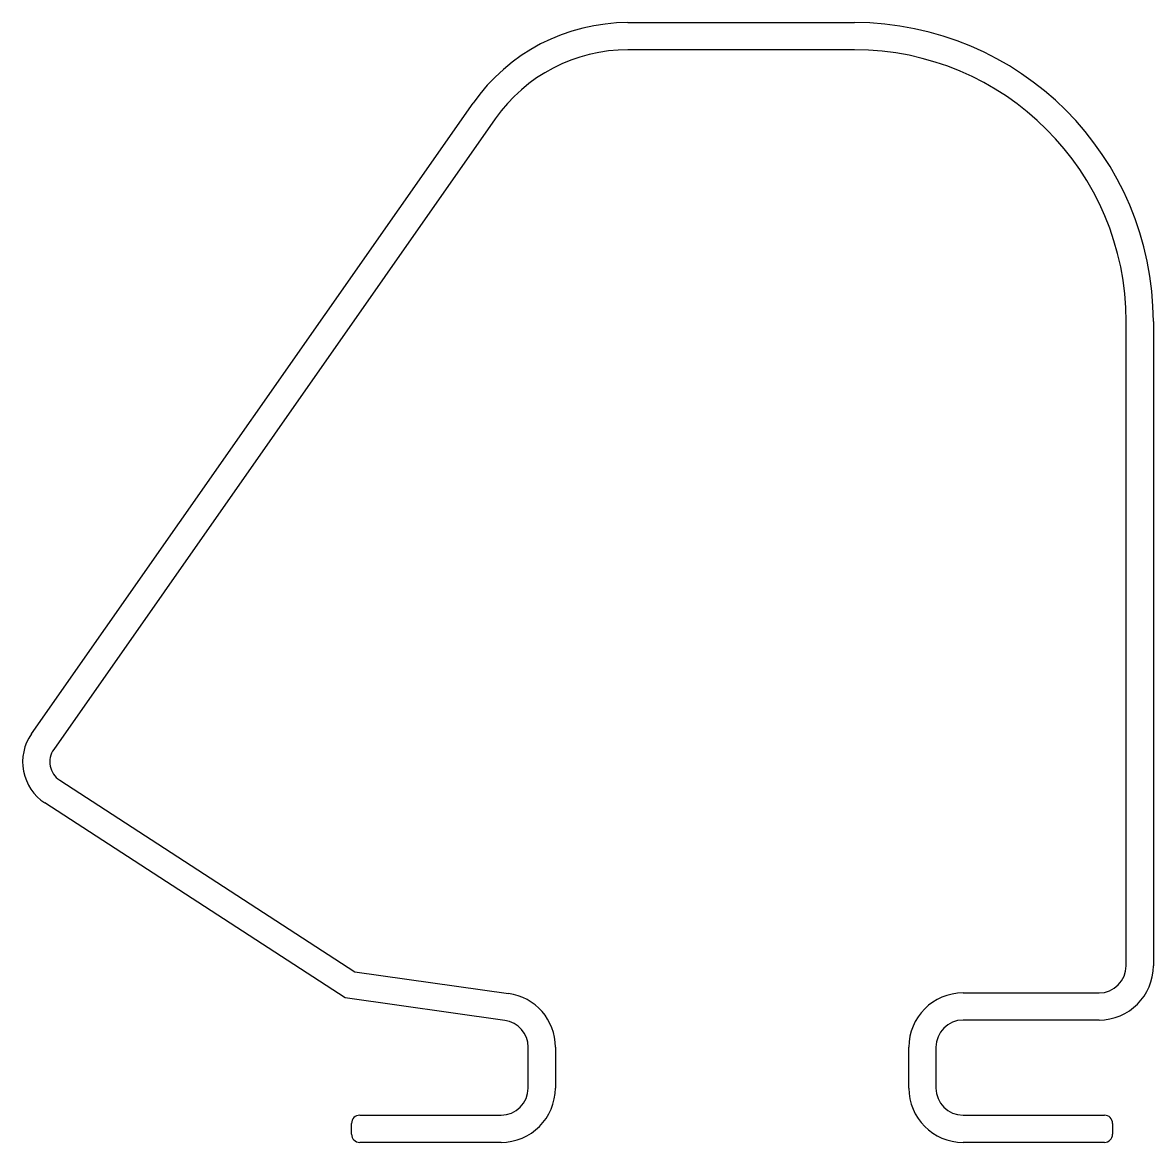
# Model space of a CAD drawing. Extents: x 579.3 to 620.9, y 602.4 to 643.6.
import ezdxf

# ---------------------------------------------------------------- set-up
doc = ezdxf.new("R2010")
doc.units = 0
doc.layers.get('0').update_dxf_attribs({"linetype": 'CONTINUOUS'})

msp = doc.modelspace()

# ---------------------------------------------------------------- linework, layer by layer
for p, q in [((601.534, 643.597), (609.863, 643.597)), ((609.863, 642.597), (601.534, 642.597)), ((579.589, 617.429), (595.833, 640.629)), ((596.652, 640.055), (580.408, 616.856)), ((619.863, 608.897), (619.863, 632.597)), ((620.863, 632.597), (620.863, 608.897)), ((580.627, 615.726), (591.49, 608.672)), ((591.131, 607.712), (580.083, 614.887)), ((591.49, 608.672), (597.141, 607.877)), ((613.863, 607.897), (618.863, 607.897)), ((597.002, 606.887), (591.131, 607.712)), ((618.863, 606.897), (613.863, 606.897)), ((597.863, 604.397), (597.863, 605.897)), ((598.863, 605.897), (598.863, 604.397)), ((611.863, 604.397), (611.863, 605.897)), ((612.863, 605.897), (612.863, 604.397)), ((591.663, 603.397), (596.863, 603.397)), ((613.863, 603.397), (619.063, 603.397)), ((591.363, 602.697), (591.363, 603.097)), ((619.363, 603.097), (619.363, 602.697)), ((596.863, 602.397), (591.663, 602.397)), ((619.063, 602.397), (613.863, 602.397))]:
    msp.add_line(p, q)
for centre, radius, start, end in [((601.534, 636.637), 6.96, 90, 145), ((609.863, 632.597), 11, 0, 90), ((601.534, 636.637), 5.96, 90, 145), ((609.863, 632.597), 10, 0, 90), ((581.063, 616.397), 1.8, 145, 237), ((581.063, 616.397), 0.8, 145, 237), ((618.863, 608.897), 1, 270, 0), ((618.863, 608.897), 2, 270, 0), ((596.863, 605.897), 2, 0, 82), ((613.863, 605.897), 2, 90, 180), ((596.863, 605.897), 1, 0, 82), ((613.863, 605.897), 1, 90, 180), ((596.863, 604.397), 2, 270, 0), ((596.863, 604.397), 1, 270, 0), ((613.863, 604.397), 2, 180, 270), ((613.863, 604.397), 1, 180, 270), ((591.663, 603.097), 0.3, 90, 180), ((619.063, 603.097), 0.3, 0, 90), ((591.663, 602.697), 0.3, 180, 270), ((619.063, 602.697), 0.3, 270, 0)]:
    msp.add_arc(centre, radius, start, end)

doc.saveas('drawing.dxf')
